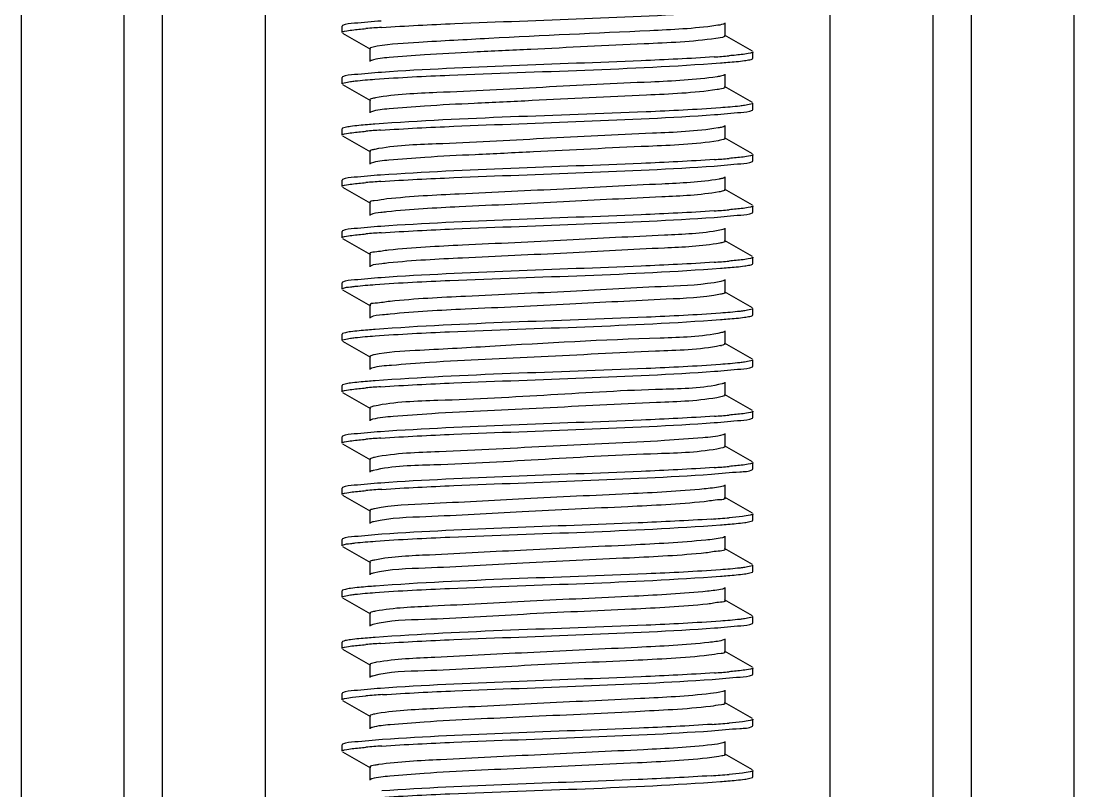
# Model space of a CAD drawing. Extents: x 27938 to 1507990, y 110129 to 923079.
# Drawn here: x 455164.5 to 455652.7, y 379747.9 to 380105.1 of the extents above; entities that cross this region are included whole.
import ezdxf

# ---------------------------------------------------------------- set-up
doc = ezdxf.new("R2010")
doc.units = 0
doc.header["$LTSCALE"] = 1000
doc.header["$MEASUREMENT"] = 0

msp = doc.modelspace()

# ---------------------------------------------------------------- linework, layer by layer
at = {"linetype": 'Continuous'}
for p, q in [((455164.52, 383675.04), (455164.52, 378934.02)), ((455212.15, 383675.04), (455212.15, 378934.02)), ((455230.01, 383675.04), (455230.01, 378934.02)), ((455277.63, 383675.04), (455277.63, 378934.02)), ((455539.58, 383675.04), (455539.58, 378934.02)), ((455587.2, 383675.04), (455587.2, 378934.02)), ((455605.06, 383675.04), (455605.06, 378934.02)), ((455652.69, 383675.04), (455652.69, 378934.02)), ((455313.58, 380102.95), (455313.35, 380102.69)), ((455490.97, 380098.22), (455490.97, 380104.17)), ((455313.35, 380099.71), (455313.35, 380102.69)), ((455313.35, 380099.71), (455313.35, 380102.69)), ((455313.58, 380099.45), (455326.5, 380091.97)), ((455503.63, 380091.04), (455490.71, 380098.52)), ((455326.24, 380092.27), (455326.24, 380086.32)), ((455503.86, 380087.8), (455503.86, 380090.78)), ((455503.86, 380087.8), (455503.86, 380090.78)), ((455503.63, 380087.54), (455503.86, 380087.8)), ((455313.58, 380079.13), (455313.35, 380078.87)), ((455313.35, 380075.9), (455313.35, 380078.87)), ((455313.35, 380075.9), (455313.35, 380078.87)), ((455490.97, 380074.41), (455490.97, 380080.36)), ((455313.58, 380075.64), (455326.5, 380068.15)), ((455503.63, 380067.23), (455490.71, 380074.71)), ((455326.24, 380068.46), (455326.24, 380062.5)), ((455503.63, 380063.73), (455503.86, 380063.99)), ((455503.86, 380063.99), (455503.86, 380066.97)), ((455503.86, 380063.99), (455503.86, 380066.97)), ((455326.94, 380063), (455326.5, 380062.8)), ((455313.58, 380055.32), (455313.35, 380055.06)), ((455313.35, 380052.08), (455313.35, 380055.06)), ((455313.35, 380052.08), (455313.35, 380055.06)), ((455490.97, 380050.6), (455490.97, 380056.55)), ((455313.58, 380051.82), (455326.5, 380044.34)), ((455503.63, 380043.42), (455490.71, 380050.9)), ((455326.24, 380044.64), (455326.24, 380038.69)), ((455503.63, 380039.92), (455503.86, 380040.18)), ((455503.86, 380040.18), (455503.86, 380043.15)), ((455503.86, 380040.18), (455503.86, 380043.15)), ((455326.9, 380039.17), (455326.5, 380038.99)), ((455313.58, 380031.51), (455313.35, 380031.25)), ((455313.35, 380028.27), (455313.35, 380031.25)), ((455313.35, 380028.27), (455313.35, 380031.25)), ((455490.97, 380026.78), (455490.97, 380032.74)), ((455313.58, 380028.01), (455326.5, 380020.53)), ((455503.63, 380019.6), (455490.71, 380027.08)), ((455326.24, 380020.83), (455326.24, 380014.88)), ((455503.63, 380016.1), (455503.86, 380016.37)), ((455503.86, 380016.37), (455503.86, 380019.34)), ((455503.86, 380016.37), (455503.86, 380019.34)), ((455313.58, 380007.7), (455313.35, 380007.44)), ((455313.35, 380004.46), (455313.35, 380007.44)), ((455313.35, 380004.46), (455313.35, 380007.44)), ((455490.97, 380002.97), (455490.97, 380008.92)), ((455313.58, 380004.2), (455326.5, 379996.72)), ((455503.63, 379995.79), (455490.71, 380003.27)), ((455326.24, 379997.02), (455326.24, 379991.06)), ((455503.86, 379992.55), (455503.86, 379995.53)), ((455503.86, 379992.55), (455503.86, 379995.53)), ((455503.63, 379992.29), (455503.86, 379992.55)), ((455313.58, 379983.88), (455313.35, 379983.62)), ((455313.35, 379980.65), (455313.35, 379983.62)), ((455313.35, 379980.65), (455313.35, 379983.62)), ((455490.97, 379979.16), (455490.97, 379985.11)), ((455313.58, 379980.39), (455326.5, 379972.9)), ((455503.63, 379971.98), (455490.71, 379979.46)), ((455326.24, 379973.2), (455326.24, 379967.25)), ((455503.86, 379968.74), (455503.86, 379971.72)), ((455503.86, 379968.74), (455503.86, 379971.72)), ((455503.63, 379968.48), (455503.86, 379968.74)), ((455490.97, 379955.34), (455490.97, 379961.3)), ((455313.58, 379960.07), (455313.35, 379959.81)), ((455313.35, 379956.83), (455313.35, 379959.81)), ((455313.35, 379956.83), (455313.35, 379959.81)), ((455313.58, 379956.57), (455326.5, 379949.09)), ((455503.63, 379948.16), (455490.71, 379955.65)), ((455326.24, 379949.39), (455326.24, 379943.44)), ((455503.86, 379944.93), (455503.86, 379947.9)), ((455503.86, 379944.93), (455503.86, 379947.9)), ((455503.63, 379944.67), (455503.86, 379944.93)), ((455490.97, 379931.53), (455490.97, 379937.49)), ((455313.58, 379936.26), (455313.35, 379936)), ((455313.35, 379933.02), (455313.35, 379936)), ((455313.35, 379933.02), (455313.35, 379936)), ((455313.58, 379932.76), (455326.5, 379925.28)), ((455489.59, 379930.84), (455488.92, 379930.68)), ((455503.63, 379924.35), (455490.71, 379931.83)), ((455326.24, 379925.58), (455326.24, 379919.63)), ((455503.86, 379921.11), (455503.86, 379924.09)), ((455503.86, 379921.11), (455503.86, 379924.09)), ((455503.63, 379920.85), (455503.86, 379921.11)), ((455313.58, 379912.45), (455313.35, 379912.18)), ((455490.97, 379907.72), (455490.97, 379913.67)), ((455313.35, 379909.21), (455313.35, 379912.18)), ((455313.35, 379909.21), (455313.35, 379912.18)), ((455313.58, 379908.95), (455326.5, 379901.46)), ((455503.63, 379900.54), (455490.71, 379908.02)), ((455489.87, 379907.1), (455488.96, 379906.88)), ((455326.24, 379901.77), (455326.24, 379895.81)), ((455503.86, 379897.3), (455503.86, 379900.28)), ((455503.86, 379897.3), (455503.86, 379900.28)), ((455503.63, 379897.04), (455503.86, 379897.3)), ((455313.58, 379888.63), (455313.35, 379888.37)), ((455313.35, 379885.39), (455313.35, 379888.37)), ((455313.35, 379885.39), (455313.35, 379888.37)), ((455490.97, 379883.91), (455490.97, 379889.86)), ((455313.58, 379885.13), (455326.5, 379877.65)), ((455503.63, 379876.73), (455490.71, 379884.21)), ((455326.24, 379877.95), (455326.24, 379872)), ((455503.63, 379873.23), (455503.86, 379873.49)), ((455503.86, 379873.49), (455503.86, 379876.47)), ((455503.86, 379873.49), (455503.86, 379876.47)), ((455313.58, 379864.82), (455313.35, 379864.56)), ((455313.35, 379861.58), (455313.35, 379864.56)), ((455313.35, 379861.58), (455313.35, 379864.56)), ((455490.97, 379860.09), (455490.97, 379866.05)), ((455313.58, 379861.32), (455326.5, 379853.84)), ((455503.63, 379852.91), (455490.71, 379860.4)), ((455326.24, 379854.14), (455326.24, 379848.19)), ((455503.63, 379849.41), (455503.86, 379849.68)), ((455503.86, 379849.68), (455503.86, 379852.65)), ((455503.86, 379849.68), (455503.86, 379852.65)), ((455313.58, 379841.01), (455313.35, 379840.75)), ((455313.35, 379837.77), (455313.35, 379840.75)), ((455313.35, 379837.77), (455313.35, 379840.75)), ((455490.97, 379836.28), (455490.97, 379842.23)), ((455313.58, 379837.51), (455326.5, 379830.03)), ((455503.63, 379829.1), (455490.71, 379836.58)), ((455326.24, 379830.33), (455326.24, 379824.37)), ((455503.63, 379825.6), (455503.86, 379825.86)), ((455503.86, 379825.86), (455503.86, 379828.84)), ((455503.86, 379825.86), (455503.86, 379828.84)), ((455313.58, 379817.19), (455313.35, 379816.93)), ((455313.35, 379813.96), (455313.35, 379816.93)), ((455313.35, 379813.96), (455313.35, 379816.93)), ((455490.97, 379812.47), (455490.97, 379818.42)), ((455313.58, 379813.7), (455326.5, 379806.21)), ((455503.63, 379805.29), (455490.71, 379812.77)), ((455326.24, 379806.51), (455326.24, 379800.56)), ((455503.86, 379802.05), (455503.86, 379805.03)), ((455503.86, 379802.05), (455503.86, 379805.03)), ((455503.63, 379801.79), (455503.86, 379802.05)), ((455313.58, 379793.38), (455313.35, 379793.12)), ((455313.35, 379790.14), (455313.35, 379793.12)), ((455313.35, 379790.14), (455313.35, 379793.12)), ((455490.97, 379788.66), (455490.97, 379794.61)), ((455313.58, 379789.88), (455326.5, 379782.4)), ((455503.63, 379781.47), (455490.71, 379788.96)), ((455326.24, 379782.7), (455326.24, 379776.75)), ((455503.86, 379778.24), (455503.86, 379781.21)), ((455503.86, 379778.24), (455503.86, 379781.21)), ((455503.63, 379777.98), (455503.86, 379778.24)), ((455313.58, 379769.57), (455313.35, 379769.31)), ((455313.35, 379766.33), (455313.35, 379769.31)), ((455313.35, 379766.33), (455313.35, 379769.31)), ((455313.58, 379766.07), (455326.5, 379758.59)), ((455490.97, 379764.84), (455490.97, 379770.8)), ((455503.63, 379757.66), (455490.71, 379765.14)), ((455326.24, 379758.89), (455326.24, 379752.94)), ((455503.86, 379754.42), (455503.86, 379757.4)), ((455503.86, 379754.42), (455503.86, 379757.4)), ((455503.63, 379754.16), (455503.86, 379754.42))]:
    msp.add_line(p, q, dxfattribs=at)
for centre, radius, start, end in [((455359.11, 379688.36), 414.65, 93.7954, 94.806), ((455458.47, 380497.56), 410.07, 273.829, 274.8033), ((455358.57, 379647.46), 407.91, 93.8436, 94.8035), ((455458.65, 380447.65), 407.77, 273.8442, 274.8035), ((455358.64, 379622.77), 408.78, 93.8362, 94.8047), ((455458.53, 380425.28), 409.22, 273.8345, 274.8034), ((455358.82, 379596.78), 410.97, 93.8204, 94.8056), ((455458.47, 380402.24), 409.99, 273.8294, 274.8033), ((455485.07, 379973.07), 18.96, 281.4996, 282.8069), ((455358.57, 379528.4), 407.9, 93.8437, 94.8034), ((455458.65, 380328.53), 407.71, 273.8446, 274.8036), ((455358.64, 379503.75), 408.74, 93.8366, 94.8046), ((455458.54, 380306.18), 409.19, 273.8348, 274.8034), ((455359.26, 379472.12), 416.58, 93.7887, 94.801), ((455456.78, 380304.49), 431.38, 273.6947, 274.7994), ((455358.57, 379409.34), 407.89, 93.8438, 94.8034), ((455458.66, 380209.41), 407.66, 273.845, 274.8036), ((455359.7, 379371.26), 422.21, 93.753, 94.8001), ((455457.18, 380204.22), 426.34, 273.7263, 274.8), ((455359.27, 379352.87), 416.76, 93.7875, 94.801), ((455456.79, 380185.28), 431.22, 273.6957, 274.7994)]:
    msp.add_arc(centre, radius, start, end, dxfattribs=at)
for points, knots in [([(455331.66, 380102.1), (455342.96, 380102.86), (455394.35, 380105.33), (455445.81, 380106.53), (455485.85, 380109.25)], [0, 0, 0, 0, 0.21997, 1, 1, 1, 1]), ([(455331.44, 380105.06), (455327.31, 380104.78), (455321.51, 380103.98), (455315.19, 380103.87), (455313.58, 380102.95)], [0, 0, 0, 0, 0.690434, 1, 1, 1, 1]), ([(455486.68, 380102.95), (455476.55, 380101.48), (455441.38, 380099.89), (455395.46, 380097.76), (455353.33, 380095.42), (455335.97, 380094.4), (455329.58, 380093.35)], [0, 0, 0, 0, 0.195214, 0.66949, 0.876579, 1, 1, 1, 1]), ([(455490.7, 380103.87), (455490.53, 380103.77), (455489.23, 380103.3), (455487.85, 380103.12), (455486.68, 380102.95)], [0, 0, 0, 0, 0.145106, 1, 1, 1, 1]), ([(455313.35, 380099.71), (455313.35, 380100.14), (455315.64, 380100.43), (455316.8, 380100.74), (455317.96, 380100.89)], [0, 0, 0, 0, 0.271456, 1, 1, 1, 1]), ([(455490.97, 380098.22), (455490.97, 380098.09), (455489.47, 380097.1), (455488.04, 380097.19), (455486.68, 380096.99)], [0, 0, 0, 0, 0.090621, 1, 1, 1, 1]), ([(455329.58, 380093.35), (455328.74, 380093.21), (455327.84, 380093), (455326.24, 380092.6), (455326.24, 380092.27)], [0, 0, 0, 0, 0.718866, 1, 1, 1, 1]), ([(455486.68, 380096.99), (455475.7, 380095.41), (455446.98, 380094.23), (455409.51, 380092.31), (455375.54, 380090.7), (455353.61, 380089.65), (455337.94, 380088.25), (455329.6, 380087.72), (455326.99, 380086.82)], [0, 0, 0, 0, 0.2081, 0.537452, 0.703534, 0.845734, 0.94828, 1, 1, 1, 1]), ([(455485.85, 380088.41), (455474.61, 380087.65), (455423.22, 380085.17), (455371.76, 380083.97), (455331.66, 380081.26)], [0, 0, 0, 0, 0.218927, 1, 1, 1, 1]), ([(455503.86, 380090.78), (455503.86, 380090.35), (455501.56, 380090.06), (455500.41, 380089.75), (455499.25, 380089.6)], [0, 0, 0, 0, 0.27149, 1, 1, 1, 1]), ([(455326.99, 380086.82), (455326.9, 380086.79), (455326.73, 380086.73), (455326.57, 380086.66), (455326.5, 380086.62)], [0, 0, 0, 0, 0.55363, 1, 1, 1, 1]), ([(455328.62, 380078.07), (455340.11, 380078.91), (455393.49, 380081.52), (455446.94, 380082.56), (455488.74, 380085.64)], [0, 0, 0, 0, 0.21564, 1, 1, 1, 1]), ([(455488.74, 380085.64), (455489.9, 380085.72), (455493.66, 380086.02), (455497.42, 380086.36), (455500, 380086.72)], [0, 0, 0, 0, 0.30751, 1, 1, 1, 1]), ([(455500, 380086.72), (455500.79, 380086.83), (455502, 380087.05), (455503.24, 380087.32), (455503.63, 380087.54)], [0, 0, 0, 0, 0.642991, 1, 1, 1, 1]), ([(455331.66, 380081.26), (455327.48, 380080.98), (455321.61, 380080.17), (455315.21, 380080.07), (455313.58, 380079.13)], [0, 0, 0, 0, 0.690663, 1, 1, 1, 1]), ([(455487.2, 380079.21), (455477.05, 380077.65), (455450.04, 380076.52), (455406.74, 380074.37), (455364.24, 380072.02), (455338.2, 380071.14), (455328.84, 380069.41)], [0, 0, 0, 0, 0.194105, 0.509785, 0.82001, 1, 1, 1, 1]), ([(455490.71, 380080.06), (455490.33, 380079.84), (455489.13, 380079.55), (455487.95, 380079.33), (455487.2, 380079.21)], [0, 0, 0, 0, 0.36416, 1, 1, 1, 1]), ([(455313.35, 380075.9), (455313.35, 380076.27), (455315.27, 380076.59), (455316.28, 380076.85), (455317.26, 380076.99)], [0, 0, 0, 0, 0.274278, 1, 1, 1, 1]), ([(455317.26, 380076.99), (455317.98, 380077.09), (455321.76, 380077.55), (455325.55, 380077.85), (455328.62, 380078.07)], [0, 0, 0, 0, 0.191483, 1, 1, 1, 1]), ([(455490.97, 380074.41), (455490.97, 380074.04), (455489.15, 380073.65), (455488.14, 380073.4), (455487.2, 380073.26)], [0, 0, 0, 0, 0.278319, 1, 1, 1, 1]), ([(455328.84, 380069.41), (455328.18, 380069.29), (455327.45, 380069.12), (455326.24, 380068.73), (455326.24, 380068.46)], [0, 0, 0, 0, 0.712667, 1, 1, 1, 1]), ([(455487.2, 380073.26), (455476.37, 380071.59), (455447.68, 380070.49), (455410.17, 380068.52), (455375.92, 380066.91), (455353.74, 380065.85), (455337.95, 380064.42), (455329.54, 380063.92), (455326.94, 380063)], [0, 0, 0, 0, 0.204575, 0.534732, 0.702004, 0.845303, 0.948449, 1, 1, 1, 1]), ([(455488.74, 380064.8), (455477.28, 380063.96), (455423.91, 380061.36), (455370.45, 380060.3), (455328.62, 380057.24)], [0, 0, 0, 0, 0.215051, 1, 1, 1, 1]), ([(455485.99, 380061.63), (455490.07, 380061.91), (455495.8, 380062.7), (455502.04, 380062.82), (455503.63, 380063.73)], [0, 0, 0, 0, 0.690176, 1, 1, 1, 1]), ([(455500, 380065.89), (455499.29, 380065.78), (455495.54, 380065.33), (455491.78, 380065.03), (455488.74, 380064.8)], [0, 0, 0, 0, 0.191313, 1, 1, 1, 1]), ([(455503.86, 380066.97), (455503.86, 380066.6), (455501.97, 380066.28), (455500.97, 380066.02), (455500, 380065.89)], [0, 0, 0, 0, 0.274533, 1, 1, 1, 1]), ([(455331.23, 380054.44), (455342.52, 380055.21), (455394.1, 380057.7), (455445.75, 380058.89), (455485.99, 380061.63)], [0, 0, 0, 0, 0.219067, 1, 1, 1, 1]), ([(455317.26, 380056.15), (455316.46, 380056.04), (455315.23, 380055.82), (455313.97, 380055.55), (455313.58, 380055.32)], [0, 0, 0, 0, 0.643579, 1, 1, 1, 1]), ([(455328.62, 380057.24), (455327.46, 380057.15), (455323.66, 380056.85), (455319.87, 380056.52), (455317.26, 380056.15)], [0, 0, 0, 0, 0.307323, 1, 1, 1, 1]), ([(455487.68, 380055.47), (455477.64, 380053.82), (455450.52, 380052.78), (455406.94, 380050.57), (455364.1, 380048.15), (455337.87, 380047.37), (455328.55, 380045.54)], [0, 0, 0, 0, 0.1914, 0.508904, 0.82143, 1, 1, 1, 1]), ([(455490.7, 380056.25), (455490.37, 380056.05), (455489.34, 380055.78), (455488.32, 380055.58), (455487.68, 380055.47)], [0, 0, 0, 0, 0.370146, 1, 1, 1, 1]), ([(455313.35, 380052.08), (455313.35, 380052.52), (455315.63, 380052.8), (455316.78, 380053.11), (455317.93, 380053.26)], [0, 0, 0, 0, 0.271597, 1, 1, 1, 1]), ([(455487.68, 380049.52), (455477.02, 380047.77), (455448.37, 380046.76), (455410.85, 380044.73), (455376.31, 380043.11), (455353.9, 380042.06), (455337.97, 380040.59), (455329.5, 380040.11), (455326.9, 380039.17)], [0, 0, 0, 0, 0.200932, 0.531835, 0.700309, 0.844745, 0.948548, 1, 1, 1, 1]), ([(455490.97, 380050.6), (455490.96, 380050.27), (455489.4, 380049.87), (455488.5, 380049.66), (455487.68, 380049.52)], [0, 0, 0, 0, 0.281673, 1, 1, 1, 1]), ([(455328.55, 380045.54), (455327.97, 380045.43), (455327.29, 380045.27), (455326.24, 380044.89), (455326.24, 380044.64)], [0, 0, 0, 0, 0.709469, 1, 1, 1, 1]), ([(455485.99, 380040.8), (455474.7, 380040.03), (455423.12, 380037.54), (455371.47, 380036.35), (455331.23, 380033.61)], [0, 0, 0, 0, 0.219037, 1, 1, 1, 1]), ([(455485.9, 380037.81), (455490, 380038.09), (455495.76, 380038.89), (455502.03, 380039), (455503.63, 380039.92)], [0, 0, 0, 0, 0.690266, 1, 1, 1, 1]), ([(455503.86, 380043.15), (455503.86, 380042.72), (455501.58, 380042.44), (455500.43, 380042.13), (455499.29, 380041.98)], [0, 0, 0, 0, 0.27161, 1, 1, 1, 1]), ([(455331.29, 380030.64), (455342.57, 380031.4), (455394.11, 380033.89), (455445.71, 380035.08), (455485.9, 380037.81)], [0, 0, 0, 0, 0.219143, 1, 1, 1, 1]), ([(455331.23, 380033.61), (455327.15, 380033.33), (455321.42, 380032.54), (455315.17, 380032.42), (455313.58, 380031.51)], [0, 0, 0, 0, 0.690196, 1, 1, 1, 1]), ([(455488.12, 380031.74), (455479.37, 380030.19), (455455.19, 380029.23), (455415.1, 380026.99), (455372.61, 380025.09), (455345.32, 380023.7), (455334.17, 380022.51)], [0, 0, 0, 0, 0.172879, 0.468878, 0.781995, 1, 1, 1, 1]), ([(455490.7, 380032.44), (455490.41, 380032.27), (455489.54, 380032.01), (455488.67, 380031.83), (455488.12, 380031.74)], [0, 0, 0, 0, 0.376739, 1, 1, 1, 1]), ([(455313.35, 380028.27), (455313.35, 380028.7), (455315.62, 380028.99), (455316.77, 380029.3), (455317.91, 380029.45)], [0, 0, 0, 0, 0.271633, 1, 1, 1, 1]), ([(455488.12, 380025.78), (455479.37, 380024.24), (455455.19, 380023.28), (455415.1, 380021.04), (455372.61, 380019.14), (455345.32, 380017.75), (455334.17, 380016.55)], [0, 0, 0, 0, 0.172879, 0.468878, 0.781995, 1, 1, 1, 1]), ([(455490.97, 380026.78), (455490.96, 380026.49), (455489.64, 380026.1), (455488.84, 380025.91), (455488.12, 380025.78)], [0, 0, 0, 0, 0.285344, 1, 1, 1, 1]), ([(455334.17, 380022.51), (455332.19, 380022.29), (455330.3, 380021.71), (455326.24, 380021.56), (455326.24, 380020.83)], [0, 0, 0, 0, 0.733223, 1, 1, 1, 1]), ([(455334.17, 380016.55), (455333.21, 380016.45), (455330.67, 380016.07), (455327.91, 380016), (455326.5, 380015.18)], [0, 0, 0, 0, 0.372684, 1, 1, 1, 1]), ([(455485.9, 380016.98), (455474.62, 380016.21), (455423.08, 380013.73), (455371.48, 380012.54), (455331.29, 380009.8)], [0, 0, 0, 0, 0.219178, 1, 1, 1, 1]), ([(455485.85, 380014), (455489.97, 380014.28), (455495.74, 380015.08), (455502.02, 380015.18), (455503.63, 380016.1)], [0, 0, 0, 0, 0.690313, 1, 1, 1, 1]), ([(455503.86, 380019.34), (455503.86, 380018.91), (455501.57, 380018.62), (455500.42, 380018.31), (455499.26, 380018.16)], [0, 0, 0, 0, 0.271534, 1, 1, 1, 1]), ([(455331.44, 380006.83), (455342.72, 380007.6), (455394.19, 380010.08), (455445.73, 380011.27), (455485.85, 380014)], [0, 0, 0, 0, 0.219437, 1, 1, 1, 1]), ([(455313.35, 380004.46), (455313.35, 380004.89), (455315.63, 380005.18), (455316.78, 380005.49), (455317.92, 380005.64)], [0, 0, 0, 0, 0.271588, 1, 1, 1, 1]), ([(455331.29, 380009.8), (455327.19, 380009.52), (455321.45, 380008.72), (455315.18, 380008.61), (455313.58, 380007.7)], [0, 0, 0, 0, 0.690275, 1, 1, 1, 1]), ([(455488.54, 380008), (455480.08, 380006.39), (455456.28, 380005.52), (455416.55, 380003.22), (455373.88, 380001.35), (455346.28, 379999.94), (455334.9, 379998.77)], [0, 0, 0, 0, 0.167774, 0.461831, 0.776883, 1, 1, 1, 1]), ([(455490.7, 380008.62), (455490.45, 380008.48), (455489.73, 380008.25), (455488.99, 380008.09), (455488.54, 380008)], [0, 0, 0, 0, 0.384134, 1, 1, 1, 1]), ([(455488.54, 380002.05), (455480.08, 380000.43), (455456.28, 379999.57), (455416.55, 379997.27), (455373.88, 379995.4), (455346.28, 379993.99), (455334.9, 379992.82)], [0, 0, 0, 0, 0.167774, 0.461831, 0.776883, 1, 1, 1, 1]), ([(455490.96, 380002.97), (455490.96, 380002.72), (455489.85, 380002.33), (455489.15, 380002.17), (455488.54, 380002.05)], [0, 0, 0, 0, 0.289775, 1, 1, 1, 1]), ([(455334.9, 379998.77), (455332.73, 379998.55), (455330.69, 379997.9), (455326.24, 379997.8), (455326.25, 379997.02)], [0, 0, 0, 0, 0.734072, 1, 1, 1, 1]), ([(455503.86, 379995.53), (455503.86, 379995.1), (455501.57, 379994.81), (455500.41, 379994.5), (455499.25, 379994.35)], [0, 0, 0, 0, 0.271494, 1, 1, 1, 1]), ([(455334.9, 379992.82), (455333.84, 379992.71), (455331.06, 379992.3), (455328.04, 379992.26), (455326.5, 379991.37)], [0, 0, 0, 0, 0.374658, 1, 1, 1, 1]), ([(455485.85, 379993.16), (455474.59, 379992.39), (455423.11, 379989.92), (455371.58, 379988.72), (455331.44, 379986)], [0, 0, 0, 0, 0.219145, 1, 1, 1, 1]), ([(455488.8, 379990.39), (455489.95, 379990.48), (455493.7, 379990.77), (455497.44, 379991.11), (455500.02, 379991.47)], [0, 0, 0, 0, 0.307527, 1, 1, 1, 1]), ([(455500.02, 379991.47), (455500.8, 379991.58), (455502.01, 379991.8), (455503.25, 379992.07), (455503.63, 379992.29)], [0, 0, 0, 0, 0.642834, 1, 1, 1, 1]), ([(455331.44, 379986), (455327.3, 379985.72), (455321.51, 379984.91), (455315.19, 379984.81), (455313.58, 379983.88)], [0, 0, 0, 0, 0.690428, 1, 1, 1, 1]), ([(455328.78, 379982.83), (455340.29, 379983.67), (455393.63, 379986.27), (455447.05, 379987.31), (455488.8, 379990.39)], [0, 0, 0, 0, 0.216129, 1, 1, 1, 1]), ([(455313.35, 379980.65), (455313.35, 379980.77), (455314.76, 379981.66), (455316.06, 379981.57), (455317.31, 379981.74)], [0, 0, 0, 0, 0.088901, 1, 1, 1, 1]), ([(455317.31, 379981.74), (455318.04, 379981.84), (455321.85, 379982.31), (455325.68, 379982.61), (455328.78, 379982.83)], [0, 0, 0, 0, 0.191572, 1, 1, 1, 1]), ([(455488.92, 379984.26), (455480.77, 379982.57), (455457.36, 379981.83), (455418.01, 379979.45), (455375.16, 379977.62), (455347.28, 379976.19), (455335.65, 379975.03)], [0, 0, 0, 0, 0.162646, 0.454753, 0.771748, 1, 1, 1, 1]), ([(455490.71, 379984.81), (455490.49, 379984.69), (455489.9, 379984.48), (455489.29, 379984.34), (455488.92, 379984.26)], [0, 0, 0, 0, 0.392529, 1, 1, 1, 1]), ([(455488.76, 379978.28), (455480.52, 379976.63), (455457.06, 379975.83), (455417.7, 379973.49), (455374.99, 379971.65), (455347.22, 379970.23), (455335.65, 379969.08)], [0, 0, 0, 0, 0.164346, 0.456483, 0.772538, 1, 1, 1, 1]), ([(455490.97, 379979.16), (455490.97, 379978.92), (455489.97, 379978.54), (455489.32, 379978.39), (455488.76, 379978.28)], [0, 0, 0, 0, 0.292517, 1, 1, 1, 1]), ([(455335.65, 379975.03), (455333.3, 379974.8), (455331.1, 379974.08), (455326.24, 379974.06), (455326.25, 379973.2)], [0, 0, 0, 0, 0.734772, 1, 1, 1, 1]), ([(455503.86, 379971.72), (455503.86, 379971.35), (455501.97, 379971.03), (455500.98, 379970.77), (455500.02, 379970.64)], [0, 0, 0, 0, 0.274605, 1, 1, 1, 1]), ([(455335.65, 379969.08), (455334.49, 379968.97), (455331.47, 379968.53), (455328.17, 379968.52), (455326.5, 379967.55)], [0, 0, 0, 0, 0.376452, 1, 1, 1, 1]), ([(455328.63, 379959.01), (455340.12, 379959.85), (455393.49, 379962.45), (455446.95, 379963.5), (455488.74, 379966.58)], [0, 0, 0, 0, 0.215653, 1, 1, 1, 1]), ([(455488.8, 379969.56), (455477.36, 379968.71), (455424.02, 379966.11), (455370.6, 379965.05), (455328.78, 379962)], [0, 0, 0, 0, 0.214712, 1, 1, 1, 1]), ([(455488.74, 379966.58), (455489.9, 379966.66), (455493.66, 379966.96), (455497.42, 379967.29), (455500, 379967.66)], [0, 0, 0, 0, 0.307511, 1, 1, 1, 1]), ([(455500.02, 379970.64), (455499.3, 379970.54), (455495.58, 379970.08), (455491.83, 379969.78), (455488.8, 379969.56)], [0, 0, 0, 0, 0.191302, 1, 1, 1, 1]), ([(455500, 379967.66), (455500.79, 379967.77), (455502.01, 379967.98), (455503.24, 379968.26), (455503.63, 379968.48)], [0, 0, 0, 0, 0.642987, 1, 1, 1, 1]), ([(455328.78, 379962), (455327.6, 379961.91), (455323.77, 379961.61), (455319.94, 379961.27), (455317.31, 379960.91)], [0, 0, 0, 0, 0.307216, 1, 1, 1, 1]), ([(455313.35, 379956.83), (455313.35, 379957.21), (455315.27, 379957.52), (455316.28, 379957.78), (455317.26, 379957.92)], [0, 0, 0, 0, 0.274271, 1, 1, 1, 1]), ([(455317.31, 379960.91), (455316.49, 379960.79), (455315.25, 379960.58), (455313.97, 379960.3), (455313.58, 379960.07)], [0, 0, 0, 0, 0.644071, 1, 1, 1, 1]), ([(455317.26, 379957.92), (455317.98, 379958.02), (455321.76, 379958.48), (455325.56, 379958.78), (455328.63, 379959.01)], [0, 0, 0, 0, 0.191488, 1, 1, 1, 1]), ([(455489.27, 379960.53), (455480.02, 379958.42), (455443.84, 379957.72), (455396.64, 379954.95), (455352.46, 379952.38), (455334.47, 379951.54), (455328.24, 379950.23)], [0, 0, 0, 0, 0.176446, 0.666999, 0.881663, 1, 1, 1, 1]), ([(455490.7, 379961), (455490.53, 379960.9), (455490.05, 379960.72), (455489.57, 379960.59), (455489.27, 379960.53)], [0, 0, 0, 0, 0.401923, 1, 1, 1, 1]), ([(455488.85, 379954.48), (455478.96, 379952.47), (455450.98, 379951.85), (455406.13, 379949.03), (455365.2, 379947.63), (455339.18, 379945.51), (455330.16, 379944.9), (455327.23, 379944.03)], [0, 0, 0, 0, 0.18687, 0.514831, 0.834376, 0.943334, 1, 1, 1, 1]), ([(455490.96, 379955.34), (455490.96, 379955.15), (455490.23, 379954.8), (455489.7, 379954.67), (455489.27, 379954.57)], [0, 0, 0, 0, 0.301807, 1, 1, 1, 1]), ([(455328.24, 379950.23), (455327.73, 379950.12), (455327.13, 379949.98), (455326.25, 379949.61), (455326.25, 379949.39)], [0, 0, 0, 0, 0.704889, 1, 1, 1, 1]), ([(455500, 379946.82), (455499.29, 379946.72), (455495.54, 379946.26), (455491.78, 379945.96), (455488.74, 379945.74)], [0, 0, 0, 0, 0.191313, 1, 1, 1, 1]), ([(455503.86, 379947.9), (455503.86, 379947.53), (455501.97, 379947.21), (455500.97, 379946.96), (455500, 379946.82)], [0, 0, 0, 0, 0.274535, 1, 1, 1, 1]), ([(455327.23, 379944.03), (455327.09, 379943.98), (455326.84, 379943.9), (455326.6, 379943.8), (455326.5, 379943.74)], [0, 0, 0, 0, 0.569367, 1, 1, 1, 1]), ([(455488.74, 379945.74), (455477.28, 379944.9), (455423.91, 379942.29), (455370.46, 379941.24), (455328.63, 379938.17)], [0, 0, 0, 0, 0.215042, 1, 1, 1, 1]), ([(455331.23, 379935.38), (455342.52, 379936.15), (455394.1, 379938.64), (455445.75, 379939.82), (455485.99, 379942.57)], [0, 0, 0, 0, 0.219068, 1, 1, 1, 1]), ([(455485.99, 379942.57), (455490.07, 379942.85), (455495.8, 379943.64), (455502.04, 379943.75), (455503.63, 379944.67)], [0, 0, 0, 0, 0.690173, 1, 1, 1, 1]), ([(455317.26, 379937.09), (455316.46, 379936.97), (455315.23, 379936.76), (455313.97, 379936.48), (455313.58, 379936.26)], [0, 0, 0, 0, 0.643594, 1, 1, 1, 1]), ([(455328.63, 379938.17), (455327.46, 379938.09), (455323.67, 379937.79), (455319.87, 379937.45), (455317.26, 379937.09)], [0, 0, 0, 0, 0.307318, 1, 1, 1, 1]), ([(455490.7, 379937.18), (455490.56, 379937.1), (455490.19, 379936.96), (455489.81, 379936.85), (455489.59, 379936.79)], [0, 0, 0, 0, 0.41269, 1, 1, 1, 1]), ([(455313.35, 379933.02), (455313.35, 379933.45), (455315.63, 379933.74), (455316.78, 379934.05), (455317.93, 379934.2)], [0, 0, 0, 0, 0.271594, 1, 1, 1, 1]), ([(455489.59, 379936.79), (455480.6, 379934.52), (455453.77, 379934.32), (455410, 379931.51), (455365.5, 379929.08), (455337.95, 379928.44), (455328.27, 379926.42)], [0, 0, 0, 0, 0.172051, 0.492047, 0.816531, 1, 1, 1, 1]), ([(455488.92, 379930.68), (455479.18, 379928.67), (455451.5, 379928.07), (455406.96, 379925.27), (455366.12, 379923.81), (455339.83, 379921.79), (455330.6, 379921.11), (455327.5, 379920.29)], [0, 0, 0, 0, 0.184387, 0.509861, 0.829743, 0.940495, 1, 1, 1, 1]), ([(455490.96, 379931.53), (455490.96, 379931.37), (455490.39, 379931.04), (455489.94, 379930.93), (455489.59, 379930.84)], [0, 0, 0, 0, 0.310032, 1, 1, 1, 1]), ([(455328.27, 379926.42), (455327.76, 379926.31), (455327.15, 379926.18), (455326.25, 379925.8), (455326.25, 379925.58)], [0, 0, 0, 0, 0.705216, 1, 1, 1, 1]), ([(455503.86, 379924.09), (455503.86, 379923.66), (455501.58, 379923.37), (455500.43, 379923.06), (455499.29, 379922.91)], [0, 0, 0, 0, 0.271614, 1, 1, 1, 1]), ([(455327.5, 379920.29), (455327.3, 379920.24), (455326.96, 379920.14), (455326.63, 379920), (455326.51, 379919.93)], [0, 0, 0, 0, 0.58242, 1, 1, 1, 1]), ([(455485.99, 379921.73), (455474.7, 379920.96), (455423.12, 379918.48), (455371.47, 379917.29), (455331.23, 379914.54)], [0, 0, 0, 0, 0.219029, 1, 1, 1, 1]), ([(455331.29, 379911.57), (455342.57, 379912.34), (455394.11, 379914.82), (455445.71, 379916.01), (455485.9, 379918.75)], [0, 0, 0, 0, 0.219138, 1, 1, 1, 1]), ([(455485.9, 379918.75), (455490, 379919.03), (455495.76, 379919.82), (455502.03, 379919.93), (455503.63, 379920.85)], [0, 0, 0, 0, 0.690264, 1, 1, 1, 1]), ([(455331.23, 379914.54), (455327.14, 379914.27), (455321.42, 379913.47), (455315.17, 379913.36), (455313.58, 379912.45)], [0, 0, 0, 0, 0.690195, 1, 1, 1, 1]), ([(455489.87, 379913.05), (455486.87, 379912.2), (455477.77, 379911.56), (455451.63, 379909.49), (455410.74, 379908.06), (455366.01, 379905.25), (455338.15, 379904.64), (455328.33, 379902.62)], [0, 0, 0, 0, 0.057838, 0.167543, 0.487244, 0.814181, 1, 1, 1, 1]), ([(455490.7, 379913.37), (455490.6, 379913.31), (455490.32, 379913.19), (455490.04, 379913.1), (455489.87, 379913.05)], [0, 0, 0, 0, 0.425019, 1, 1, 1, 1]), ([(455313.35, 379909.21), (455313.35, 379909.64), (455315.62, 379909.92), (455316.77, 379910.24), (455317.91, 379910.39)], [0, 0, 0, 0, 0.271633, 1, 1, 1, 1]), ([(455490.96, 379907.72), (455490.96, 379907.58), (455490.53, 379907.28), (455490.15, 379907.18), (455489.87, 379907.1)], [0, 0, 0, 0, 0.320305, 1, 1, 1, 1]), ([(455488.96, 379906.88), (455479.36, 379904.87), (455451.98, 379904.24), (455407.67, 379901.78), (455363.85, 379899.08), (455336.95, 379898.73), (455327.8, 379896.55)], [0, 0, 0, 0, 0.182223, 0.50526, 0.82533, 1, 1, 1, 1]), ([(455328.33, 379902.62), (455327.8, 379902.51), (455327.18, 379902.37), (455326.25, 379901.99), (455326.25, 379901.77)], [0, 0, 0, 0, 0.705925, 1, 1, 1, 1]), ([(455485.9, 379897.91), (455474.62, 379897.14), (455423.08, 379894.66), (455371.48, 379893.47), (455331.29, 379890.74)], [0, 0, 0, 0, 0.219177, 1, 1, 1, 1]), ([(455503.86, 379900.28), (455503.86, 379899.84), (455501.57, 379899.56), (455500.42, 379899.25), (455499.27, 379899.1)], [0, 0, 0, 0, 0.271536, 1, 1, 1, 1]), ([(455327.8, 379896.55), (455327.54, 379896.49), (455327.1, 379896.37), (455326.67, 379896.21), (455326.51, 379896.11)], [0, 0, 0, 0, 0.593796, 1, 1, 1, 1]), ([(455331.73, 379887.79), (455342.87, 379888.54), (455393.82, 379890.99), (455444.82, 379892.23), (455484.58, 379894.85)], [0, 0, 0, 0, 0.218817, 1, 1, 1, 1]), ([(455484.58, 379894.85), (455489, 379895.14), (455495.17, 379895.99), (455501.92, 379896.06), (455503.63, 379897.04)], [0, 0, 0, 0, 0.691533, 1, 1, 1, 1]), ([(455331.29, 379890.74), (455327.19, 379890.46), (455321.44, 379889.66), (455315.18, 379889.55), (455313.58, 379888.63)], [0, 0, 0, 0, 0.690271, 1, 1, 1, 1]), ([(455481.24, 379888), (455469.61, 379886.86), (455441.81, 379885.44), (455399.13, 379883.61), (455359.92, 379881.26), (455336.59, 379880.48), (455328.41, 379878.82)], [0, 0, 0, 0, 0.228997, 0.545176, 0.836537, 1, 1, 1, 1]), ([(455490.13, 379889.32), (455489.69, 379889.18), (455486.76, 379888.53), (455483.77, 379888.25), (455481.24, 379888)], [0, 0, 0, 0, 0.152407, 1, 1, 1, 1]), ([(455490.71, 379889.56), (455490.63, 379889.51), (455490.44, 379889.42), (455490.24, 379889.35), (455490.13, 379889.32)], [0, 0, 0, 0, 0.43932, 1, 1, 1, 1]), ([(455313.35, 379885.39), (455313.35, 379885.84), (455315.71, 379886.12), (455316.89, 379886.44), (455318.08, 379886.59)], [0, 0, 0, 0, 0.27108, 1, 1, 1, 1]), ([(455490.97, 379883.91), (455490.97, 379883.03), (455485.94, 379883.03), (455483.67, 379882.28), (455481.24, 379882.05)], [0, 0, 0, 0, 0.265195, 1, 1, 1, 1]), ([(455328.41, 379878.82), (455327.86, 379878.71), (455327.22, 379878.57), (455326.25, 379878.19), (455326.25, 379877.95)], [0, 0, 0, 0, 0.706927, 1, 1, 1, 1]), ([(455481.24, 379882.05), (455469.46, 379880.9), (455441.34, 379879.45), (455398.29, 379877.66), (455359.12, 379875.17), (455335.91, 379874.56), (455327.98, 379872.78)], [0, 0, 0, 0, 0.23121, 0.549998, 0.841262, 1, 1, 1, 1]), ([(455484.58, 379874.01), (455473.29, 379873.27), (455422.35, 379870.83), (455371.34, 379869.62), (455331.73, 379866.95)], [0, 0, 0, 0, 0.221759, 1, 1, 1, 1]), ([(455503.86, 379876.47), (455503.86, 379876.01), (455501.41, 379875.74), (455500.19, 379875.4), (455498.96, 379875.24)], [0, 0, 0, 0, 0.270528, 1, 1, 1, 1]), ([(455327.98, 379872.78), (455327.68, 379872.71), (455327.18, 379872.59), (455326.69, 379872.41), (455326.51, 379872.3)], [0, 0, 0, 0, 0.599352, 1, 1, 1, 1]), ([(455328.79, 379863.77), (455340.3, 379864.61), (455393.64, 379867.21), (455447.06, 379868.25), (455488.8, 379871.33)], [0, 0, 0, 0, 0.216148, 1, 1, 1, 1]), ([(455488.8, 379871.33), (455489.95, 379871.41), (455493.7, 379871.71), (455497.44, 379872.04), (455500.02, 379872.41)], [0, 0, 0, 0, 0.307527, 1, 1, 1, 1]), ([(455500.02, 379872.41), (455500.8, 379872.52), (455502.01, 379872.73), (455503.25, 379873.01), (455503.63, 379873.23)], [0, 0, 0, 0, 0.642828, 1, 1, 1, 1]), ([(455331.73, 379866.95), (455327.53, 379866.67), (455321.64, 379865.85), (455315.22, 379865.76), (455313.58, 379864.82)], [0, 0, 0, 0, 0.690689, 1, 1, 1, 1]), ([(455317.31, 379862.68), (455318.04, 379862.78), (455321.86, 379863.24), (455325.69, 379863.54), (455328.79, 379863.77)], [0, 0, 0, 0, 0.191574, 1, 1, 1, 1]), ([(455482.01, 379864.26), (455470.52, 379863.1), (455442.81, 379861.68), (455400.06, 379859.83), (455360.48, 379857.49), (455336.84, 379856.68), (455328.51, 379855.03)], [0, 0, 0, 0, 0.22522, 0.541066, 0.834324, 1, 1, 1, 1]), ([(455490.71, 379865.75), (455490.39, 379865.56), (455487.51, 379864.77), (455484.58, 379864.52), (455482.01, 379864.26)], [0, 0, 0, 0, 0.123951, 1, 1, 1, 1]), ([(455313.35, 379861.58), (455313.35, 379861.71), (455314.76, 379862.59), (455316.06, 379862.5), (455317.31, 379862.68)], [0, 0, 0, 0, 0.088892, 1, 1, 1, 1]), ([(455490.96, 379860.09), (455490.97, 379859.28), (455486.35, 379859.21), (455484.24, 379858.54), (455482.01, 379858.31)], [0, 0, 0, 0, 0.265624, 1, 1, 1, 1]), ([(455328.51, 379855.03), (455327.94, 379854.92), (455327.27, 379854.77), (455326.25, 379854.38), (455326.25, 379854.14)], [0, 0, 0, 0, 0.708145, 1, 1, 1, 1]), ([(455482.01, 379858.31), (455470.26, 379857.12), (455441.96, 379855.67), (455398.53, 379853.88), (455359.03, 379851.27), (455335.62, 379850.82), (455327.75, 379848.91)], [0, 0, 0, 0, 0.229214, 0.549847, 0.842959, 1, 1, 1, 1]), ([(455488.8, 379850.49), (455477.37, 379849.65), (455424.03, 379847.05), (455370.61, 379845.98), (455328.79, 379842.93)], [0, 0, 0, 0, 0.214698, 1, 1, 1, 1]), ([(455500.02, 379851.57), (455499.31, 379851.47), (455495.58, 379851.01), (455491.83, 379850.72), (455488.8, 379850.49)], [0, 0, 0, 0, 0.191302, 1, 1, 1, 1]), ([(455500, 379848.59), (455500.79, 379848.71), (455502.01, 379848.92), (455503.24, 379849.19), (455503.63, 379849.41)], [0, 0, 0, 0, 0.642983, 1, 1, 1, 1]), ([(455503.86, 379852.65), (455503.86, 379852.28), (455501.97, 379851.96), (455500.98, 379851.71), (455500.02, 379851.57)], [0, 0, 0, 0, 0.274607, 1, 1, 1, 1]), ([(455327.75, 379848.91), (455327.5, 379848.85), (455327.08, 379848.74), (455326.66, 379848.58), (455326.51, 379848.49)], [0, 0, 0, 0, 0.591731, 1, 1, 1, 1]), ([(455328.63, 379839.95), (455340.12, 379840.79), (455393.5, 379843.39), (455446.95, 379844.44), (455488.75, 379847.51)], [0, 0, 0, 0, 0.215666, 1, 1, 1, 1]), ([(455488.75, 379847.51), (455489.9, 379847.6), (455493.66, 379847.89), (455497.42, 379848.23), (455500, 379848.59)], [0, 0, 0, 0, 0.307511, 1, 1, 1, 1]), ([(455317.31, 379841.84), (455316.5, 379841.73), (455315.25, 379841.51), (455313.97, 379841.23), (455313.58, 379841.01)], [0, 0, 0, 0, 0.644088, 1, 1, 1, 1]), ([(455317.26, 379838.86), (455317.99, 379838.96), (455321.76, 379839.42), (455325.56, 379839.72), (455328.63, 379839.95)], [0, 0, 0, 0, 0.191492, 1, 1, 1, 1]), ([(455328.79, 379842.93), (455327.61, 379842.85), (455323.78, 379842.55), (455319.95, 379842.21), (455317.31, 379841.84)], [0, 0, 0, 0, 0.307214, 1, 1, 1, 1]), ([(455482.74, 379840.53), (455471.5, 379839.34), (455444.08, 379837.94), (455401.51, 379836.05), (455361.57, 379833.79), (455337.54, 379832.87), (455328.91, 379831.3)], [0, 0, 0, 0, 0.2201, 0.53401, 0.829213, 1, 1, 1, 1]), ([(455490.71, 379841.93), (455490.41, 379841.76), (455487.78, 379841.01), (455485.09, 379840.77), (455482.74, 379840.53)], [0, 0, 0, 0, 0.1262, 1, 1, 1, 1]), ([(455313.35, 379837.77), (455313.35, 379838.14), (455315.27, 379838.46), (455316.28, 379838.72), (455317.26, 379838.86)], [0, 0, 0, 0, 0.274264, 1, 1, 1, 1]), ([(455482.74, 379834.57), (455471.05, 379833.34), (455442.61, 379831.9), (455398.84, 379830.11), (455359.03, 379827.37), (455335.39, 379827.07), (455327.57, 379825.06)], [0, 0, 0, 0, 0.226945, 0.549209, 0.84423, 1, 1, 1, 1]), ([(455490.96, 379836.28), (455490.97, 379835.53), (455486.75, 379835.4), (455484.8, 379834.79), (455482.74, 379834.57)], [0, 0, 0, 0, 0.266409, 1, 1, 1, 1]), ([(455328.91, 379831.3), (455328.24, 379831.17), (455327.48, 379831), (455326.25, 379830.6), (455326.24, 379830.33)], [0, 0, 0, 0, 0.71294, 1, 1, 1, 1]), ([(455327.57, 379825.06), (455327.36, 379825), (455327, 379824.9), (455326.64, 379824.75), (455326.51, 379824.68)], [0, 0, 0, 0, 0.584772, 1, 1, 1, 1]), ([(455488.75, 379826.68), (455477.29, 379825.83), (455423.91, 379823.23), (455370.46, 379822.17), (455328.63, 379819.11)], [0, 0, 0, 0, 0.215033, 1, 1, 1, 1]), ([(455485.99, 379823.5), (455490.07, 379823.78), (455495.8, 379824.58), (455502.04, 379824.69), (455503.63, 379825.6)], [0, 0, 0, 0, 0.690169, 1, 1, 1, 1]), ([(455500, 379827.76), (455499.29, 379827.66), (455495.55, 379827.2), (455491.79, 379826.9), (455488.75, 379826.68)], [0, 0, 0, 0, 0.191313, 1, 1, 1, 1]), ([(455503.86, 379828.84), (455503.86, 379828.47), (455501.97, 379828.15), (455500.97, 379827.89), (455500, 379827.76)], [0, 0, 0, 0, 0.274537, 1, 1, 1, 1]), ([(455331.23, 379816.32), (455342.52, 379817.09), (455394.1, 379819.57), (455445.76, 379820.76), (455485.99, 379823.5)], [0, 0, 0, 0, 0.219069, 1, 1, 1, 1]), ([(455313.35, 379813.96), (455313.35, 379814.39), (455315.63, 379814.67), (455316.78, 379814.99), (455317.93, 379815.14)], [0, 0, 0, 0, 0.271592, 1, 1, 1, 1]), ([(455317.26, 379818.02), (455316.46, 379817.91), (455315.23, 379817.7), (455313.97, 379817.42), (455313.58, 379817.19)], [0, 0, 0, 0, 0.643609, 1, 1, 1, 1]), ([(455328.63, 379819.11), (455327.46, 379819.02), (455323.67, 379818.73), (455319.87, 379818.39), (455317.26, 379818.02)], [0, 0, 0, 0, 0.307313, 1, 1, 1, 1]), ([(455483.45, 379816.79), (455472.45, 379815.58), (455445.35, 379814.21), (455402.97, 379812.28), (455362.68, 379810.08), (455338.27, 379809.07), (455329.35, 379807.56)], [0, 0, 0, 0, 0.215, 0.526978, 0.824118, 1, 1, 1, 1]), ([(455490.71, 379818.12), (455490.43, 379817.96), (455488.04, 379817.26), (455485.59, 379817.03), (455483.45, 379816.79)], [0, 0, 0, 0, 0.128627, 1, 1, 1, 1]), ([(455483.45, 379810.84), (455471.82, 379809.55), (455443.28, 379808.12), (455399.22, 379806.34), (455359.09, 379803.48), (455335.21, 379803.33), (455327.43, 379801.2)], [0, 0, 0, 0, 0.224438, 0.548154, 0.845143, 1, 1, 1, 1]), ([(455490.97, 379812.47), (455490.97, 379811.78), (455487.13, 379811.59), (455485.33, 379811.04), (455483.45, 379810.84)], [0, 0, 0, 0, 0.267355, 1, 1, 1, 1]), ([(455329.35, 379807.56), (455328.56, 379807.43), (455327.71, 379807.22), (455326.25, 379806.83), (455326.24, 379806.51)], [0, 0, 0, 0, 0.716901, 1, 1, 1, 1]), ([(455503.86, 379805.03), (455503.86, 379804.6), (455501.58, 379804.31), (455500.43, 379804), (455499.29, 379803.85)], [0, 0, 0, 0, 0.271617, 1, 1, 1, 1]), ([(455327.43, 379801.2), (455327.24, 379801.15), (455326.93, 379801.06), (455326.63, 379800.93), (455326.51, 379800.86)], [0, 0, 0, 0, 0.578442, 1, 1, 1, 1]), ([(455485.99, 379802.67), (455474.71, 379801.9), (455423.12, 379799.41), (455371.47, 379798.22), (455331.23, 379795.48)], [0, 0, 0, 0, 0.219021, 1, 1, 1, 1]), ([(455484.89, 379799.62), (455489.23, 379799.91), (455495.31, 379800.75), (455501.94, 379800.82), (455503.63, 379801.79)], [0, 0, 0, 0, 0.691245, 1, 1, 1, 1]), ([(455331.23, 379795.48), (455327.14, 379795.2), (455321.42, 379794.41), (455315.17, 379794.3), (455313.58, 379793.38)], [0, 0, 0, 0, 0.690194, 1, 1, 1, 1]), ([(455332.07, 379792.56), (455343.26, 379793.31), (455394.2, 379795.75), (455445.19, 379796.98), (455484.89, 379799.62)], [0, 0, 0, 0, 0.219887, 1, 1, 1, 1]), ([(455313.35, 379790.14), (455313.35, 379790.59), (455315.75, 379790.87), (455316.95, 379791.2), (455318.16, 379791.35)], [0, 0, 0, 0, 0.27083, 1, 1, 1, 1]), ([(455484.13, 379793.05), (455473.38, 379791.81), (455446.59, 379790.47), (455404.43, 379788.52), (455363.81, 379786.37), (455339.02, 379785.28), (455329.81, 379783.82)], [0, 0, 0, 0, 0.209915, 0.519968, 0.819038, 1, 1, 1, 1]), ([(455490.71, 379794.31), (455490.45, 379794.16), (455488.29, 379793.5), (455486.06, 379793.28), (455484.13, 379793.05)], [0, 0, 0, 0, 0.131334, 1, 1, 1, 1]), ([(455484.13, 379787.1), (455472.59, 379785.77), (455443.95, 379784.43), (455399.74, 379782.21), (455361.74, 379780.69), (455338.13, 379778.77), (455330, 379778.13), (455327.31, 379777.36)], [0, 0, 0, 0, 0.221704, 0.546695, 0.845683, 0.946468, 1, 1, 1, 1]), ([(455490.97, 379788.66), (455490.97, 379788.02), (455487.5, 379787.79), (455485.84, 379787.3), (455484.13, 379787.1)], [0, 0, 0, 0, 0.26871, 1, 1, 1, 1]), ([(455329.81, 379783.82), (455328.91, 379783.68), (455327.95, 379783.45), (455326.25, 379783.06), (455326.24, 379782.7)], [0, 0, 0, 0, 0.720201, 1, 1, 1, 1]), ([(455503.86, 379781.21), (455503.86, 379780.76), (455501.44, 379780.49), (455500.23, 379780.15), (455499.01, 379780)], [0, 0, 0, 0, 0.270699, 1, 1, 1, 1]), ([(455327.31, 379777.36), (455327.15, 379777.31), (455326.88, 379777.23), (455326.61, 379777.11), (455326.51, 379777.05)], [0, 0, 0, 0, 0.572701, 1, 1, 1, 1]), ([(455331.74, 379768.73), (455342.88, 379769.48), (455393.83, 379771.93), (455444.83, 379773.16), (455484.59, 379775.78)], [0, 0, 0, 0, 0.218851, 1, 1, 1, 1]), ([(455484.89, 379778.78), (455473.66, 379778.03), (455422.72, 379775.59), (455371.72, 379774.37), (455332.07, 379771.72)], [0, 0, 0, 0, 0.220721, 1, 1, 1, 1]), ([(455484.59, 379775.78), (455489, 379776.08), (455495.18, 379776.93), (455501.92, 379776.99), (455503.63, 379777.98)], [0, 0, 0, 0, 0.691524, 1, 1, 1, 1]), ([(455332.07, 379771.72), (455327.78, 379771.44), (455321.79, 379770.61), (455315.25, 379770.52), (455313.58, 379769.57)], [0, 0, 0, 0, 0.691013, 1, 1, 1, 1]), ([(455313.35, 379766.33), (455313.35, 379766.78), (455315.71, 379767.05), (455316.9, 379767.38), (455318.08, 379767.53)], [0, 0, 0, 0, 0.271071, 1, 1, 1, 1]), ([(455484.77, 379769.32), (455474.28, 379768.05), (455447.82, 379766.73), (455405.89, 379764.75), (455364.96, 379762.65), (455339.8, 379761.49), (455330.31, 379760.09)], [0, 0, 0, 0, 0.204842, 0.512973, 0.813968, 1, 1, 1, 1]), ([(455490.71, 379770.49), (455490.47, 379770.36), (455488.53, 379769.74), (455486.51, 379769.53), (455484.77, 379769.32)], [0, 0, 0, 0, 0.134033, 1, 1, 1, 1]), ([(455484.77, 379763.36), (455473.34, 379761.98), (455444.64, 379760.67), (455400.21, 379758.4), (455361.83, 379756.9), (455338.04, 379754.93), (455329.88, 379754.32), (455327.21, 379753.52)], [0, 0, 0, 0, 0.218801, 0.544965, 0.846028, 0.947082, 1, 1, 1, 1]), ([(455490.97, 379764.84), (455490.97, 379764.27), (455487.84, 379763.99), (455486.32, 379763.55), (455484.77, 379763.36)], [0, 0, 0, 0, 0.269812, 1, 1, 1, 1]), ([(455330.31, 379760.09), (455329.72, 379760), (455328.57, 379759.67), (455326.25, 379759.71), (455326.24, 379758.89)], [0, 0, 0, 0, 0.421169, 1, 1, 1, 1]), ([(455503.86, 379757.4), (455503.86, 379756.94), (455501.41, 379756.67), (455500.19, 379756.34), (455498.96, 379756.18)], [0, 0, 0, 0, 0.270533, 1, 1, 1, 1]), ([(455327.21, 379753.52), (455327.07, 379753.48), (455326.83, 379753.4), (455326.6, 379753.29), (455326.51, 379753.24)], [0, 0, 0, 0, 0.567505, 1, 1, 1, 1]), ([(455328.79, 379744.71), (455340.31, 379745.55), (455393.65, 379748.14), (455447.06, 379749.19), (455488.8, 379752.26)], [0, 0, 0, 0, 0.216168, 1, 1, 1, 1]), ([(455484.59, 379754.95), (455473.31, 379754.2), (455422.36, 379751.77), (455371.35, 379750.56), (455331.74, 379747.89)], [0, 0, 0, 0, 0.221727, 1, 1, 1, 1]), ([(455488.8, 379752.26), (455489.95, 379752.35), (455493.7, 379752.64), (455497.44, 379752.98), (455500.02, 379753.34)], [0, 0, 0, 0, 0.307528, 1, 1, 1, 1]), ([(455500.02, 379753.34), (455500.8, 379753.46), (455502.01, 379753.67), (455503.25, 379753.94), (455503.63, 379754.16)], [0, 0, 0, 0, 0.642823, 1, 1, 1, 1])]:
    msp.add_open_spline(points, degree=3, knots=knots, dxfattribs=at)
for points in [[(455317.96, 380100.89), (455320.09, 380101.17), (455322.23, 380101.37), (455324.37, 380101.55)], [(455499.25, 380089.6), (455497.11, 380089.32), (455494.96, 380089.12), (455492.8, 380088.94)], [(455317.93, 380053.26), (455320.08, 380053.54), (455322.25, 380053.74), (455324.42, 380053.93)], [(455499.29, 380041.98), (455497.13, 380041.7), (455494.96, 380041.49), (455492.79, 380041.31)], [(455317.91, 380029.45), (455320.07, 380029.73), (455322.24, 380029.93), (455324.4, 380030.12)], [(455499.26, 380018.16), (455497.12, 380017.88), (455494.96, 380017.68), (455492.8, 380017.5)], [(455317.92, 380005.64), (455320.07, 380005.92), (455322.23, 380006.12), (455324.39, 380006.3)], [(455499.25, 379994.35), (455497.11, 379994.07), (455494.96, 379993.87), (455492.8, 379993.69)], [(455317.93, 379934.2), (455320.08, 379934.48), (455322.25, 379934.68), (455324.42, 379934.87)], [(455499.29, 379922.91), (455497.13, 379922.63), (455494.96, 379922.43), (455492.79, 379922.25)], [(455317.91, 379910.39), (455320.07, 379910.67), (455322.24, 379910.87), (455324.4, 379911.05)], [(455499.27, 379899.1), (455497.12, 379898.82), (455494.96, 379898.62), (455492.8, 379898.43)], [(455318.08, 379886.59), (455320.18, 379886.86), (455322.28, 379887.06), (455324.39, 379887.24)], [(455498.96, 379875.24), (455496.94, 379874.99), (455494.91, 379874.8), (455492.88, 379874.63)], [(455317.93, 379815.14), (455320.08, 379815.42), (455322.25, 379815.62), (455324.42, 379815.8)], [(455499.29, 379803.85), (455497.13, 379803.57), (455494.96, 379803.37), (455492.79, 379803.18)], [(455318.16, 379791.35), (455320.22, 379791.61), (455322.3, 379791.81), (455324.37, 379791.98)], [(455499.01, 379780), (455496.97, 379779.74), (455494.91, 379779.55), (455492.86, 379779.37)], [(455318.08, 379767.53), (455320.18, 379767.8), (455322.29, 379767.99), (455324.39, 379768.17)], [(455498.96, 379756.18), (455496.94, 379755.93), (455494.91, 379755.74), (455492.87, 379755.56)]]:
    msp.add_open_spline(points, degree=3, dxfattribs=at)

doc.saveas('drawing.dxf')
